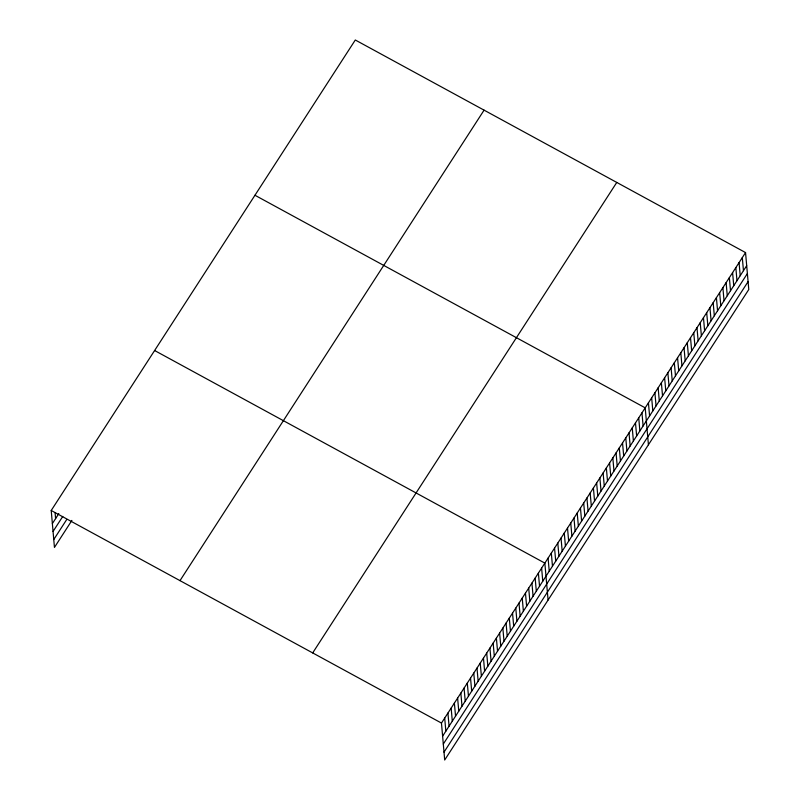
<?xml version="1.0" encoding="UTF-8"?>
<svg xmlns="http://www.w3.org/2000/svg" width="800" height="800" viewBox="0 0 800 800"><rect width="100%" height="100%" fill="white"/><g stroke="black" fill="none" stroke-linecap="round" stroke-linejoin="round"><path stroke-width="1.2" d="M71.9 520.42L54.45 547.42L51.22 510.49L355.3 40L745.55 252.58L748.78 289.51L444.7 760L441.47 723.07L745.55 252.58M52.37 523.59L58.83 513.59M53.06 531.45L62.75 516.46M53.77 539.55L66.69 519.56M180 580.64L484.08 110.15M312.69 652.92L616.77 182.43M442.61 736.17L746.69 265.69M443.3 744.04L747.38 273.55M444.01 752.14L748.09 281.65M254.96 195.26L645.2 407.84L648.43 444.77M154.61 350.52L544.85 563.11L548.08 600.03M51.22 510.49L441.47 723.07M742.31 257.59L743.46 270.69M739.07 262.6L740.22 275.7M735.84 267.61L736.98 280.71M732.6 272.62L733.74 285.72M729.36 277.63L730.51 290.73M726.12 282.63L727.27 295.74M722.89 287.64L724.03 300.75M719.65 292.65L720.8 305.75M716.41 297.66L717.56 310.76M713.18 302.67L714.32 315.77M709.94 307.68L711.09 320.78M706.7 312.68L707.85 325.79M703.47 317.69L704.61 330.8M700.23 322.7L701.38 335.8M696.99 327.71L698.14 340.81M693.75 332.72L694.9 345.82M690.52 337.73L691.66 350.83M687.28 342.74L688.43 355.84M684.04 347.74L685.19 360.85M680.81 352.75L681.95 365.85M677.57 357.76L678.72 370.86M674.33 362.77L675.48 375.87M671.1 367.78L672.24 380.88M667.86 372.79L669.01 385.89M664.62 377.79L665.77 390.9M661.38 382.8L662.53 395.9M658.15 387.81L659.29 400.91M654.91 392.82L656.06 405.92M651.67 397.83L652.82 410.93M648.44 402.84L649.58 415.94M641.96 412.85L643.11 425.96M638.73 417.86L639.87 430.96M635.49 422.87L636.64 435.97M632.25 427.88L633.4 440.98M629.02 432.89L630.16 445.99M625.78 437.89L626.92 451M622.54 442.9L623.69 456.01M619.3 447.91L620.45 461.01M616.07 452.92L617.21 466.02M612.83 457.93L613.98 471.03M609.59 462.94L610.74 476.04M606.36 467.95L607.5 481.05M603.12 472.95L604.27 486.06M599.88 477.96L601.03 491.06M596.65 482.97L597.79 496.07M593.41 487.98L594.55 501.08M590.17 492.99L591.32 506.09M586.93 498L588.08 511.1M583.7 503L584.84 516.11M580.46 508.01L581.61 521.12M577.22 513.02L578.37 526.12M573.99 518.03L575.13 531.13M570.75 523.04L571.9 536.14M567.51 528.05L568.66 541.15M564.28 533.05L565.42 546.16M561.04 538.06L562.18 551.17M557.8 543.07L558.95 556.17M554.56 548.08L555.71 561.18M551.33 553.09L552.47 566.19M548.09 558.1L549.24 571.2M541.62 568.1L542.77 581.21M538.39 573.1L539.54 586.21M535.16 578.1L536.31 591.2M531.93 583.1L533.08 596.2M528.7 588.1L529.85 601.2M525.47 593.1L526.61 606.2M522.24 598.1L523.38 611.2M519.01 603.1L520.15 616.2M515.78 608.1L516.92 621.2M512.54 613.09L513.69 626.2M509.31 618.09L510.46 631.2M506.08 623.09L507.23 636.19M502.85 628.09L504 641.19M499.62 633.09L500.77 646.19M496.39 638.09L497.54 651.19M493.16 643.09L494.31 656.19M489.93 648.09L491.08 661.19M486.7 653.09L487.84 666.19M483.47 658.08L484.61 671.19M480.24 663.08L481.38 676.19M477.01 668.08L478.15 681.19M473.77 673.08L474.92 686.18M470.54 678.08L471.69 691.18M467.31 683.08L468.46 696.18M464.08 688.08L465.23 701.18M460.85 693.08L462 706.18M457.62 698.08L458.77 711.18M454.39 703.08L455.54 716.18M451.16 708.07L452.3 721.18M447.93 713.07L449.07 726.18M444.7 718.07L445.84 731.17M55.08 512.63L55.6 518.59"/></g></svg>
